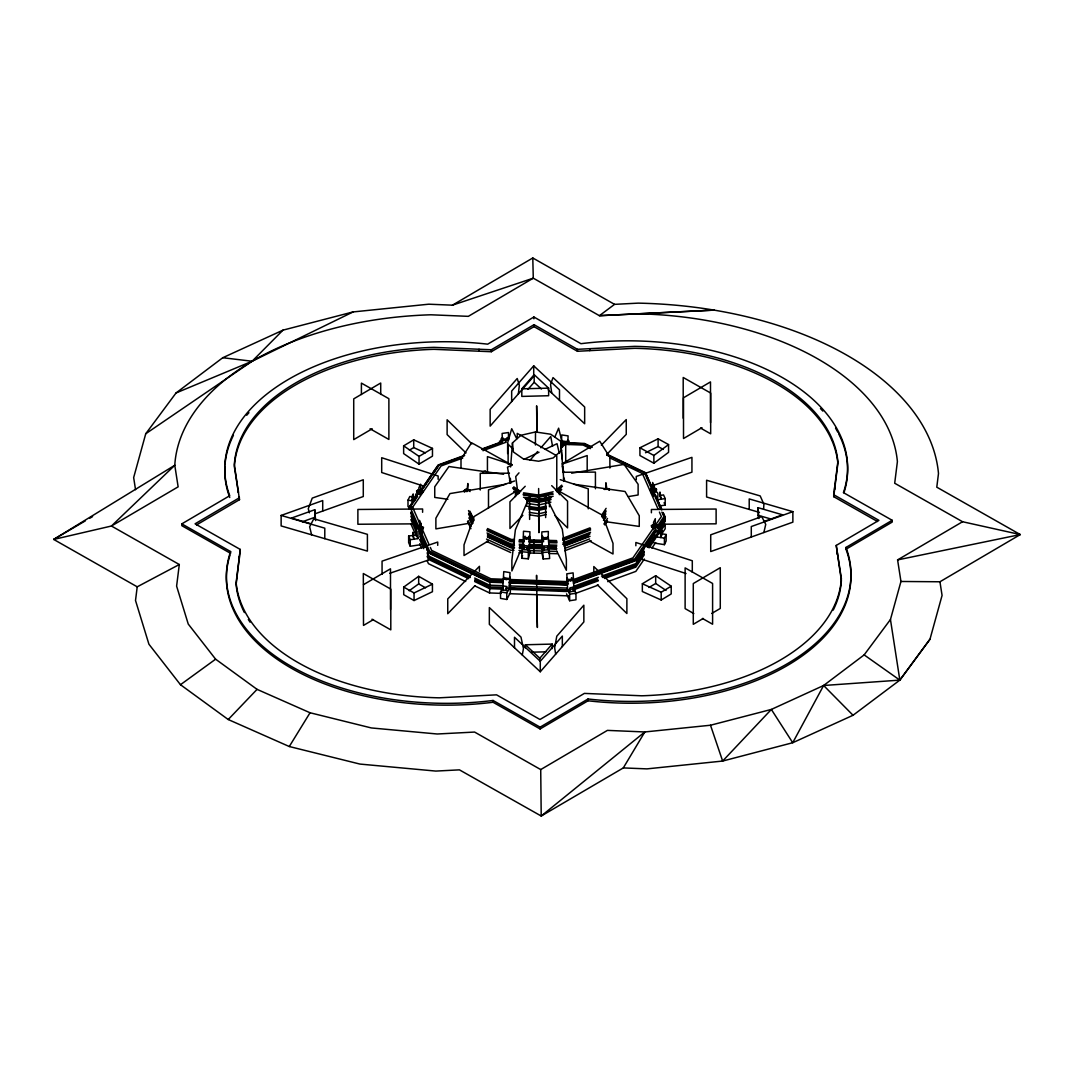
<?xml version="1.0" encoding="UTF-8"?>
<svg xmlns="http://www.w3.org/2000/svg" width="1074" height="1074" viewBox="0 0 1074 1074"><rect width="100%" height="100%" fill="white"/><g stroke="black" fill="none" stroke-linecap="round" stroke-linejoin="round"><path stroke-width="1.5" d="M535.416 444.998L535.51 431.963L550.707 434.232L560.695 441.226L563.904 481.394L563.501 478.064M543.135 558.963L541.846 537.859L548.344 537.43L549.633 558.534L543.135 558.963L541.726 551.915M533.953 540.021L533.885 553.11M569.636 600.728L569.636 594.204L567.636 589.76L566.79 573.825L573.127 572.872L573.959 588.807L575.973 593.251L575.973 599.775L569.636 600.728L566.535 593.855M546.277 512.07L538.759 513.775L538.705 495.087L553.15 491.798M510.593 466.962L512.459 442.931L520.903 435.292L535.51 431.963M507.572 438.917L507.72 437.467L508.727 439.843L502.377 440.743L502.122 433.44L508.485 432.54L508.485 438.487L502.122 439.387L501.37 438.38L501.209 442.099M518.339 393.903L519.333 385.284L517.225 378.491L490.147 409.382L490.147 426.123L533.724 376.316L533.724 365.831L559.5 389.835L559.5 400.32M137.217 586.82L53.7 539.43L111.441 526.018L179.304 564.521L137.217 586.82L135.512 600.487L148.924 644.212L180.472 684.715L228.225 719.526L289.282 746.524L359.924 764.07L435.829 771.078L459.444 769.857L541.215 816.025L623.296 767.923L644.83 731.958L710.505 725.232L771.347 709.431L823.624 685.494L864.154 654.898L890.453 619.51L900.952 581.477L897.596 559.903L962.559 521.736L1020.3 534.57L939.938 581.772L900.952 581.477M179.304 564.521L176.606 586.122L188.245 624.048L215.619 659.181L257.062 689.36L310.05 712.76L371.349 727.944L437.239 733.998L474.601 732.065L540.719 769.575L541.215 816.025L644.83 731.958L607.414 730.387L540.719 769.575M239.489 497.718L195.079 523.803L240.281 549.445L236.132 582.564A210.611 121.59 0 0 0 439.266 697.818L496.55 694.838L539.98 719.486L584.39 693.401L641.755 695.791A210.611 121.59 0 0 0 841.372 578.51L836.23 545.431L878.921 520.353L833.719 494.725L837.868 461.605A210.611 121.59 0 0 0 634.734 346.352L577.45 349.318L534.02 324.684L491.328 349.762L433.977 347.358A210.611 121.59 0 0 0 234.347 464.653L239.489 499.678L196.515 524.918M877.458 521.494L833.719 496.685L837.868 463.565A210.611 121.59 0 0 0 634.734 348.312L577.45 351.279L534.02 326.644L491.328 351.722L433.977 349.318A210.611 121.59 0 0 0 234.347 466.599L238.388 492.59L238.388 490.63M656.751 536.919L658.496 533.268L666.149 534.49L664.417 538.128L656.751 536.919L657.261 531.429L655.1 528.515L652.562 528.891L653.717 526.461M658.496 533.268L658.375 525.884L655.301 524.636L653.569 528.274L653.569 522.313L655.301 518.675L655.301 524.636M522.286 655.019L523.454 648.615L520.984 637.11L489.341 607.589L489.341 624.343L540.276 671.76L583.853 621.953L583.853 605.212L556.775 636.211L554.667 647.837L555.661 654.173M561.487 442.233L561.742 434.93L568.079 435.883L567.824 443.186L561.487 442.233L561.487 445.321M763.856 532.529L765.735 524.381L761.761 516.594L710.72 534.812L710.72 551.553L792.867 522.152L792.867 511.667L749.209 498.927L749.209 509.412M567.166 577.946L566.83 579.356L568.576 580.672M567.3 579.705L567.596 578.51M572.335 580.108L572.617 578.913L571.355 577.933L572.603 578.913M573.1 578.416L572.764 579.839L570.656 580.833M651.099 489.462L650.817 490.67L652.791 488.737L656.133 489.865L654.16 491.798L650.347 490.321L650.683 488.898L655.113 488.24L656.617 489.382L656.268 490.791L654.294 491.664L651.837 491.462M417.692 528.556L417.987 527.347L421.76 526.797L423.022 527.764L422.713 528.972L418.954 529.522L417.209 528.207L417.571 526.784L419.545 525.924L423.492 527.28L423.143 528.69L421.156 529.549L418.699 529.348M464.653 491.1L467.767 489.771L467.848 483.515L466.881 491.717M521.83 551.768L522.998 547.23L523.481 531.241L529.952 531.791L529.469 547.78L528.314 552.318L528.314 558.829L521.83 558.279L521.83 551.768L528.314 552.318M521.83 558.279L522.555 555.473M528.314 558.829L530.1 551.808M502.538 437.548L502.162 438.971L505.961 440.488L507.653 439.763L507.975 438.568L506.941 437.762M502.632 439.32L502.954 438.125M508.445 438.071L508.083 439.494L506.082 440.34L503.625 440.125M897.596 559.903L1020.3 534.57L936.783 487.18L938.488 473.527A311.366 179.761 0 0 0 638.171 303.137L614.556 304.358L599.399 315.689L714.076 310.118L599.399 315.689L533.281 278.179L452.423 305.177L428.781 304.197L353.091 311.93L282.986 330.148L222.761 357.723L176.055 392.963L145.742 433.748L133.659 477.581L135.539 489.704M623.296 767.923L646.951 768.877L722.641 761.05L792.733 742.725L853.038 715.271L899.837 680.124L929.977 639.231L942.073 595.412L939.938 581.772M763.587 509.116L763.896 504.216L760.191 495.933L706.598 480.253L706.598 496.993L759.466 512.405M416.913 492.12L417.544 490.429L419.075 489.905M464.049 491.717L464.693 489.972L466.264 489.328L468.868 490.321M483.971 578.174L490.012 581.074L489.543 592.942L501.088 593.372M554.734 437.306L558.628 428.177L562.118 442.206L562.118 446.784M520.42 550.895L511.882 570.965L511.882 560.279L515.372 529.831L529.616 496.363L529.616 519.413M503.357 580.631L490.012 580.135L489.543 581.235L502.739 582.175M655.422 527.858L656.523 525.548M660.591 537.524L662.322 533.885M654.039 543.001L664.417 544.652L666.149 541.001L666.149 534.49M407.999 506.686L407.999 500.162L409.771 496.524L416.148 497.557M411.825 500.793L413.597 497.155M417.625 492.872L418.753 490.576M415.155 498.054L415.772 494.067L418.847 493.785L418.847 487.838L420.605 484.199L420.605 490.147L418.847 493.785L419.84 494.725L421.021 492.295M542.545 536.06L541.873 537.443L545.458 539.081M542.947 536.664L542.357 537.819L545.404 539.215L547.633 538.383L548.304 537.013M547.23 538.624L547.821 537.456M500.524 591.868L502.807 587.478L503.773 571.569L510.029 572.657L509.076 588.579L506.78 592.969L506.78 599.48L500.524 598.393L500.524 591.868L506.78 592.969M506.78 599.48L510.338 592.687L510.338 578.805L504.068 577.718M658.268 531.617L665.168 521.051L665.168 518.084L663.128 513.479M929.977 639.231L899.837 680.124L823.624 685.494L792.733 742.725L771.347 709.431L722.641 761.05L710.505 725.232M289.282 746.524L310.05 712.76M601.682 515.171L606.112 508.338M601.682 516.594L605.226 511.13M602.339 516.097L605.911 510.58M602.326 517.198L605.911 511.68M603.199 518.098L605.884 513.963M603.413 518.46L605.186 515.735M603.454 520.34L605.226 517.614M604.34 519.548L606.112 516.822M603.897 524.045L607.508 518.46M604.796 524.971L607.508 520.783M548.223 537.604L548.344 531.469L541.846 531.899L541.726 541.121M411.678 504.418L408.832 508.539L410.12 508.136L408.832 507.559L417.356 495.195M421.142 489.704L438.165 464.975L464.693 455.295M408.832 508.015L416.403 497.02M422.082 488.777L430.593 476.413M432.486 473.674L438.165 465.431L463.874 456.02M413.571 501.679L416.403 497.557M422.082 489.314L430.593 476.95M432.486 474.198L438.165 465.955M417.611 496.322L410.12 507.197L408.832 507.559M421.357 490.885L439.159 465.042M418.82 526.904L410.12 507.197L412.617 507.29L441.078 465.968L462.787 458.048M653.798 527.576L632.922 557.876L572.469 579.96L568.361 580.497L570.777 580.698M655.69 524.824L661.383 516.554L659.423 512.097M654.509 530.247L634.841 558.802L573.06 581.356M657.328 526.166L663.88 516.648L661.866 512.097M641.406 550.224L643.272 547.498M655.704 530.838L635.835 559.688L573.435 582.47M657.597 528.086L665.168 517.104L663.128 512.513M655.704 531.281L635.835 560.131L573.435 582.913M657.597 528.542L665.168 517.547L663.88 516.648M644.346 548.304L635.835 560.668L573.435 583.451M646.239 545.552L655.704 531.818M658.537 527.696L665.168 518.084L663.88 517.587L665.168 517.547L663.128 512.956M644.346 551.271L635.835 563.635L601.507 576.174M647.192 547.163L655.704 534.798M657.597 532.046L665.168 521.051M644.212 552.009L634.841 565.609L602.407 577.463M647.958 546.572L655.449 535.698M644.212 552.828L634.841 566.428L603.95 577.705M647.958 547.391L655.449 536.503M658.268 532.422L663.88 523.454M644.346 554.734L635.835 567.099L604.635 578.497M649.072 547.874L655.704 538.262M658.537 534.14L665.168 524.515L663.88 524.273M644.346 559.03L635.835 571.395L607.75 581.652M651.918 548.035L655.704 542.545M661.383 534.302L665.168 528.811L665.168 524.515M490.012 581.074L489.543 581.678L428.459 552.412L419.666 532.516M533.724 365.831L511.667 391.043L511.667 401.528M521.803 388.815L534.181 374.678L548.639 388.144L548.639 395.729L521.803 396.413L521.803 388.815L548.639 388.144M527.992 389.338L534.181 382.263L534.181 374.678M518.997 472.842L515.708 476.601L517.561 490.415M529.952 460.316L537.618 451.536M540.907 447.777L550.761 436.5L552.56 446.314M539.819 661.262L539.819 658.228L552.197 644.091L525.361 644.762L525.361 647.797M540.276 671.76L540.276 661.275L562.333 636.077L562.333 646.548M228.225 719.526L257.062 689.36M601.359 445.186L626.249 419.585L626.249 434.379L607.011 454.168M474.909 585.773L447.751 613.71L447.751 598.916L479.434 566.32L479.434 571.247M561.017 448.408L565.716 443.616L565.716 461.968M525.213 486.267L509.962 501.813L509.962 528.502L522.863 515.332M145.742 433.748L252.108 361.24L282.986 330.148M525.092 536.208L524.018 537.242L524.528 538.423M528.354 538.745L529.925 537.336L529.321 535.939M653.301 496.094L653.301 493.02L655.852 491.865L657.382 492.402L658.013 494.107L657.503 499.746L665.195 498.591L665.195 505.102L659.248 506.002M561.648 450.274L553.217 457.927L538.611 461.243L523.414 458.974L513.426 451.979L512.459 442.931M555.916 490.388L561.715 485.139M556.507 491.677L562.467 486.267M557.285 491.57L560.789 488.388M558.238 492.738L561.715 489.583M604.863 489.569L605.884 488.697L609.025 489.167M655.784 527.831L657.557 526.529L657.248 525.105L655.288 524.233L651.314 525.535L651.609 526.958L653.569 527.831L656.026 527.656M653.865 463.216L653.865 455.47L668.565 444.582L658.093 438.81L639.929 447.777L639.929 455.524L653.865 463.216L668.565 452.342L668.565 444.582M418.135 489.919L416.605 491.046L416.9 492.469L421.075 493.355L422.847 492.053L422.552 490.63L420.605 489.757M572.872 579.02L566.79 579.785L566.535 583.061M180.472 684.715L215.619 659.181M403.717 587.089L418.672 576.322L432.433 584.135L432.433 591.72L414.054 600.541L403.717 594.674L403.717 587.089L414.054 592.955L432.433 584.135M409.154 590.767L418.672 583.907L418.672 576.322M642.346 583.759L655.677 575.718L671.21 586.203L671.21 593.949L661.195 600.004L642.346 591.519L642.346 583.759L661.195 592.244L671.21 586.203M649.005 587.491L655.677 583.464L655.677 575.718M562.709 463.525L599.748 441.226L609.884 457.363L609.884 468.049M488.321 540.907L464.022 555.527L464.022 544.84L474.158 516.5L515.466 491.637L515.466 496.577M403.636 445.844L413.718 439.83L432.473 448.395L432.473 456.141L419.048 464.143L403.636 453.59L403.636 445.844L419.048 456.396L419.048 464.143M409.409 450.154L413.718 447.589L425.264 452.852M419.048 456.396L432.473 448.395M85.383 520.823L53.7 539.43L174.78 465.27A270.218 156.012 0 0 1 430.902 314.789L468.318 316.347L533.281 278.179L532.785 257.975L452.423 305.177M89.706 518.286L92.579 516.594M181.801 523.87L230.588 551.553L230.588 553.352L181.801 525.669L181.801 523.87L229.742 495.705A220.076 127.068 0 0 1 487.677 344.163L533.899 317.005L580.94 343.693A220.076 127.068 0 0 1 843.412 492.617L892.199 520.299L892.199 522.085L845.976 549.244A220.076 127.068 0 0 1 588.042 700.785L540.101 728.951L493.06 702.262A220.076 127.068 0 0 1 230.051 554.963M372.195 428.781L353.722 439.628L353.722 398.87L380.72 383.015L380.72 394.427M363.495 584.659L390.493 568.804L390.493 609.562M373.43 619.577L363.495 625.417L363.321 573.516L390.802 589.102L390.802 629.861L371.993 619.188M701.98 427.667L683.507 438.528L683.507 397.769L710.505 381.901L710.505 422.659M703.228 618.463L693.28 624.316L693.28 583.558L720.278 567.69L720.278 608.448L711.753 613.455M540.101 728.951L540.101 727.152L588.042 698.986A220.076 127.068 0 0 0 845.976 547.445L892.199 520.299M502.296 441.776L501.343 443.307M645.514 452.772L658.093 446.556L663.329 449.442M176.055 392.963L252.108 361.24L353.091 311.93M512.016 465.055L507.505 467.19L510.123 481.877M524.018 459.363L539.027 452.248M545.028 449.388L557.044 443.696L559.326 453.349M482.427 472.036L485.461 470.868M562.736 538.275L590.056 527.844M562.736 539.698L590.593 528.891M562.991 540.531L590.579 529.992M562.991 542.813L590.566 532.274M562.722 544.29L590.015 533.859M564.011 544.478L588.794 535.013M564.253 545.605L588.539 536.329M564.253 546.183L590.056 536.329M564.803 548.411L589.572 538.947M564.803 550.747L591.13 540.692M481.85 449.026L502.135 441.629M481.85 449.482L502.484 441.924M444.408 463.686L458.45 458.558M494.335 445.455L502.135 442.609M482.938 450.691L506.19 442.193L505.572 440.796M576.161 581.168L603.95 571.019M608.582 569.327L628.666 561.997M573.435 586.431L598.393 577.315M573.06 588.176L597.775 579.154M573.06 588.982L597.775 579.96M573.435 589.894L598.393 580.779M574.993 593.613L598.393 585.062M603.789 489.059L608.3 488.616L609.616 489.838M311.608 534.812L309.621 526.757L313.809 518.769L367.402 534.342L367.402 551.096L281.133 525.924L281.133 515.439L322.71 500.565L322.71 511.049M315.581 520.581L314.763 509.734L291.43 518.084L311.339 523.884M314.857 513.855L363.281 496.524L363.281 479.783L312.239 498.108L308.265 508.74L309.393 512.822M302.318 521.776L314.763 517.319L314.763 509.734M763.909 521.508L782.57 514.822L758.069 507.68L758.298 518.366M792.867 511.667L751.29 526.542L751.29 537.027M389.795 573.274L428.445 560.024M651.743 485.931L691.938 472.157L691.938 457.363L636.278 476.44L636.278 479.729M562.548 463.941L587.183 455.564L587.183 470.573M514.661 480.977L488.495 489.878L488.495 508.217M552.291 493.449L538.759 496.524L523.105 494.188M553.325 494.053L538.718 497.369L523.374 495.087M553.15 496.255L538.705 499.531L523.521 497.262M551.486 496.859L538.544 499.799L524.904 497.759M525.347 498.443L538.517 500.403L551.163 497.531M550.667 498.148L538.463 500.927L525.75 499.034M550.17 498.484L538.41 501.169L526.166 499.329M551.096 499.558L538.356 502.457L526.757 500.726M550.908 502.202L538.329 505.062L528.515 503.599M545.981 506.149L538.436 507.854L525.884 505.988M545.981 507.371L538.436 509.076L529.026 507.68M528.838 508.955L538.477 510.392L546.196 508.633M546.277 514.513L538.759 516.232L529.361 514.822M505.626 484.267L449.952 493.597L435.883 518.205L435.883 528.878L468.331 523.441M571.65 473.191L624.048 464.398L638.117 484.28L638.117 494.966L628.384 496.591M567.636 589.76L573.959 588.807M568.629 591.989L574.966 591.036M569.636 594.204L575.973 593.251M408.644 536.074L416.336 534.933L417.947 538.598L410.255 539.725L408.644 536.074L408.644 542.585L410.255 546.25L420.672 544.706M526.247 538.906L528.65 538.557L524.434 538.208M502.619 440.77L499.437 441.213L500.39 443.441M564.092 442.757L566.548 442.555M657.087 526.878L656.818 525.669L653.073 525.079L651.784 526.032L652.039 527.24L653.704 527.978M418.847 493.355L421.317 493.181M543.216 538.692L547.337 538.423M556.278 547.431C555.177 547.633 544.666 545.995 548.196 548.774L548.196 549.807M542.222 547.888L548.72 547.458M542.679 550.17L549.176 549.74M543.135 552.452L549.633 552.009M505.961 579.436L508.432 579.289L504.458 578.604M531.67 652.187L545.887 651.837M412.644 523.87L357.884 524.246L357.884 509.465L422.606 508.995L422.606 512.285M664.672 524.193L716.116 523.83L716.116 509.036L651.394 509.492L651.394 512.781M562.951 472.265L595.426 472.104L595.426 488.777M509.479 473.191L480.253 473.325L480.253 490.012M514.473 539.524L511.224 539.443L487.489 528.542M519.333 539.658L524.206 539.779M529.079 539.9L543.686 540.262M548.559 540.383L556.668 540.598M514.245 540.705L510.969 540.625L486.992 529.616M519.158 540.826L524.085 540.96M528.999 541.081L542.115 541.417M548.666 541.578L556.869 541.779M514.473 540.96L511.224 540.88L487.489 529.979M519.333 541.081L524.206 541.202M529.079 541.323L543.686 541.699M548.559 541.82L556.668 542.021M514.245 541.806L510.969 541.726L486.992 530.717M519.158 541.927L524.085 542.048M528.999 542.182L542.115 542.504M548.666 542.679L556.869 542.88M514.245 544.075L510.969 543.994L487.005 532.986M519.172 544.196L524.085 544.33M528.999 544.451L542.115 544.787M548.666 544.948L556.856 545.149M514.486 545.538L511.237 545.458L487.515 534.57M519.346 545.673L524.219 545.793M529.079 545.914L543.686 546.277M548.546 546.398L556.654 546.612M519.695 546.518L522.877 546.599M529.24 546.76L541.954 547.069M514.473 547.445L511.224 547.364L487.489 536.463M519.333 547.565L524.206 547.686M529.079 547.807L543.686 548.183M548.559 548.304L556.668 548.505M514.473 548.022L511.224 547.928L487.489 537.04M519.333 548.143L524.206 548.264M529.079 548.384L543.686 548.747M548.559 548.881L556.668 549.082M514.016 550.291L510.7 550.21L486.495 539.081M518.984 550.412L522.3 550.492M528.918 550.667L542.169 551.002M548.787 551.163L557.07 551.378M518.984 552.734L522.3 552.828M528.918 552.989L542.169 553.325M548.787 553.486L557.07 553.701M567.958 442.824L584.457 443.428L591.908 446.999M567.3 443.092L584.457 443.884M572.912 443.978L576.214 444.099M561.34 444.247L583.061 445.052L590.472 448.61M504.31 579.289L490.939 578.792L431.654 550.398L430.338 547.418M509.318 579.477L567.81 581.652M510.043 580.873L568.428 583.048M510.043 581.813L516.715 582.068M531.724 582.618L545.068 583.115M561.756 583.746L568.428 583.988M502.739 581.719L489.543 581.235L428.459 551.969L419.666 532.06M509.344 581.974L567.099 584.122M509.344 582.417L567.099 584.565M502.739 582.699L489.543 582.215L428.459 552.949L427.103 549.888M509.344 582.954L567.099 585.102M502.739 585.679L489.543 585.182L474.641 578.054M509.344 585.921L567.099 588.069M503.357 587.438L490.012 586.941L474.896 579.705M510.043 587.693L568.428 589.868M503.357 588.257L490.012 587.76L474.896 580.51M510.043 588.498L568.428 590.673M502.739 589.143L489.543 588.646L474.641 581.517M509.344 589.384L567.099 591.532M509.344 593.68L568.75 595.882M522.998 547.23L529.469 547.78M522.42 549.499L528.891 550.049M222.761 357.723L252.108 361.24M607.656 489.234L605.884 488.697L605.884 482.75L606.971 489.449M503.612 474.265L448.959 466.519L434.742 486.75L434.742 497.423L447.871 499.289M573.704 484.199L625.041 491.489L639.258 515.748L639.258 526.421L606.448 521.776M523.521 492.818L538.705 495.087M529.361 512.379L538.759 513.775M561.742 440.89L568.079 441.83L568.884 440.823L569.045 444.555M407.999 500.162L414.376 501.196M505.948 588.028L509.076 588.579M501.665 589.68L507.935 590.767M758.069 515.265L771.857 519.279M281.133 515.439L324.791 528.18L324.791 538.665M424.029 486.227L381.7 472.52L381.7 457.725L438.138 476.01L438.138 479.299M642.131 559.312L686.031 573.529M560.252 479.675L588.243 488.818L588.243 508.821M512.311 464.747L487.435 456.625L487.435 473.298M469.969 489.798L465.431 489.408L464.156 490.643L464.76 492.026M467.767 489.771L470.09 491.57M526.314 539.041L524.112 538.168L523.508 536.785M655.153 524.931L656.805 525.669M487.475 535.174L511.748 546.317M486.495 541.417L510.7 552.533M606.81 454.141L645.541 472.694L652.307 488.012M583.988 443.71L591.908 447.455M606.662 454.584L645.541 473.151L652.307 488.455M584.457 444.408L588.928 446.556M606.81 455.121L611.281 457.256M632.13 467.257L638.09 470.103M609.737 457.833L642.346 473.459L658.107 509.116M490.012 580.135L429.546 551.163L420.833 531.455M432.567 553.553L438.608 556.453M450.704 562.239L453.738 563.689M461.296 567.314L471.875 572.375M470.17 575.906L428.459 555.929L427.103 552.868M470.358 577.53L429.546 557.97L428.204 554.949M468.855 577.624L429.546 558.789L427.533 554.238M468.68 578.658L428.459 559.393L427.103 556.319M465.7 581.517L428.459 563.675L427.103 560.615M474.641 585.8L489.543 592.942M639.929 447.777L653.865 455.47M510.338 464.237L471.567 442.77L461.001 459.175L461.001 468.318M589.801 541.162L612.999 553.996L612.999 543.323L602.433 515.225L559.353 491.382L559.353 494.671M532.785 257.975L614.556 304.358M962.559 521.736L894.696 483.233L897.394 461.632A270.218 156.012 0 0 0 636.761 313.756M700.557 428.07L710.679 433.815L710.679 393.057L683.198 377.471L683.198 418.229M370.087 428.781L388.882 439.454L388.882 398.696L361.401 383.109L361.401 394.52M693.791 613.549L685.118 608.622L685.118 567.878L712.599 583.464L712.599 624.222L702.477 618.476M418.672 583.907L425.546 587.814M230.588 551.553A220.076 127.068 0 0 0 493.06 700.463L540.101 727.152M420.552 526.945L419.545 526.327L416.457 527.549L416.336 534.933M655.677 583.464L666.028 590.458M513.775 486.831L520.635 491.637M512.741 487.784L519.024 492.187M513.224 488.818L519.386 493.127M513.775 491.274L517.883 494.161M864.154 654.898L899.837 680.124L890.453 619.51M608.018 489.274L609.133 490.308M548.116 389.714L584.659 423.747L584.659 406.992L553.016 377.592L550.546 384.492L551.714 393.071M534.181 382.263L541.403 389.003M525.361 644.762L539.819 658.228M540.276 661.275L514.5 637.271L514.5 647.756M420.605 490.147L421.612 491.087M471.916 443.898L447.12 419.8L447.12 434.581L466.009 452.946M597.372 584.806L626.88 613.496L626.88 598.701L593.828 566.562L593.828 571.502M551.687 485.663L567.555 501.209L567.555 527.884L555.083 515.668M512.66 448.677L508.123 444.233L508.123 464.237M823.624 685.494L853.038 715.271M523.629 537.376L529.952 537.752L530.1 541.014M502.014 441.011L501.343 439.279M516.782 438.81L511.707 428.741L507.626 442.864L507.626 453.55M556.748 551.163L566.374 570.294L566.374 559.621L562.293 529.254L545.646 496.175L545.646 517.574M469.902 511.184L474.198 520.125M469.902 512.62L472.761 518.567M468.506 510.58L473.553 521.105M469.231 513.184L472.842 520.702M468.533 513.963L472.855 522.984M469.942 517.225L472.802 523.172M469.19 517.614L472.05 523.575M469.19 518.192L472.05 524.139M468.183 520.621L470.936 526.354M467.499 521.508L470.936 528.677M665.195 498.591L663.544 494.926L659.704 495.517L661.342 499.168M664.094 502.672L665.195 505.102M654.496 488.871L655.543 491.194M653.301 493.02L651.649 489.355L652.656 488.442L655.731 488.751L656.362 490.456M655.019 494.134L661.785 509.438M655.019 494.577L661.785 509.895M646.897 476.735L650.951 485.931M655.69 496.644L661.101 508.888M644.454 472.681L651.824 489.355M653.167 492.389L660.537 509.063M412.617 507.29L421.142 526.609M422.458 529.589L429.023 544.451M418.296 527.227L419.316 529.549M410.872 512.15L417.638 527.468M410.872 512.607L417.638 527.911M410.872 513.13L417.638 528.448M419.666 533.04L425.747 546.827M412.134 518.567L416.148 527.656M420.833 538.275L424.861 547.364M410.872 516.111L416.282 528.368M419.666 536.02L424.405 546.733M412.134 519.373L416.148 528.475M420.833 539.081L424.19 546.666M410.872 519.574L416.282 531.831M419.666 539.484L423.72 548.666M410.872 523.87L416.282 536.114M419.666 543.766L421.693 548.358M412.483 535.496L414.108 539.161M528.918 536.53L529.442 537.712M567.703 439.991L568.052 441.414L564.226 442.891L562.118 441.884L561.783 440.474M567.314 440.77L567.569 441.763M562.252 440.958L562.548 442.166M562.387 466.223L563.917 472.654M422.364 492.402L422.122 491.194L418.377 490.59L417.074 491.543L417.33 492.751M509.761 576.765L510.002 578.188L506.109 579.584L504.042 578.524L503.8 577.1M504.27 577.611L504.485 578.819M417.947 538.598L418.068 531.214L421.156 529.992L422.163 530.61L422.163 533.697M239.046 496.832L239.489 499.678M564.239 478.239L564.548 481.165M510.325 478.279L510.848 483.246M509.6 480.172L509.908 483.099M758.069 507.68L758.888 518.527M560.695 441.226L561.944 458.759M562.293 463.538L562.857 471.499M537.188 431.829L536.638 405.838L536.879 432.003M536.678 594.956L537.362 627.458L536.57 575.288L536.57 578.577M538.638 488.522L538.893 532.65L538.638 515.198M845.976 547.445L845.976 549.244M837.331 552.533L837.331 554.479M836.23 545.431L841.372 580.47A210.611 121.59 0 0 1 833.196 610.113M834.619 487.623L834.619 489.583M833.719 494.725L833.719 496.685M692.3 572.281L692.3 560.776L635.862 542.477L635.862 545.767M664.417 538.128L664.417 544.652M662.054 534.436L662.054 530.395L660.98 532.677L660.98 536.705M661.195 592.244L661.195 600.004M660.98 498.349L659.946 492.026L659.946 496.067M658.093 438.81L658.093 446.556M651.649 490.899L651.649 493.986M589.733 348.688L589.733 350.648M588.042 698.986L588.042 700.785M577.45 349.318L577.45 351.279M574.013 591.17L573.06 589.935L574.013 587.142L570.052 587.733L570.052 591.774M556.775 490.227L556.775 455.806L517.225 433.359L517.225 438.273M552.197 644.091L552.197 648.642M549.418 496.779L549.418 506.78M548.196 547.31L548.196 545.767L544.129 546.035L544.129 550.076M541.726 545.753L541.726 548.827M538.584 500.35L538.584 510.351M534.02 324.684L534.02 326.644M533.899 317.005L533.899 318.803M530.1 545.646L530.1 548.72M527.911 549.955L526.945 548.492L527.911 545.928L523.87 545.579L523.87 549.62M527.549 498.873L527.549 503.881M506.982 590.606L506.055 589.049L506.982 586.565L503.062 585.894L503.062 589.921M493.06 700.463L493.06 702.262M491.328 349.762L491.328 351.722M479.031 349.238L479.031 351.198M437.722 545.35L437.722 542.061L382.062 561.138L382.062 574.281M413.866 538.611L412.846 532.288L412.846 536.315M414.054 592.955L414.054 600.541M413.718 439.83L413.718 447.589M413.208 497.96L413.208 493.933L412.094 496.201L412.094 500.242M410.255 539.725L410.255 546.25M240.281 549.445L236.132 584.511A210.611 121.59 0 0 0 244.416 612.569M239.381 556.547L239.381 558.507M229.742 497.504A220.076 127.068 0 0 1 224.882 466.25M224.99 464.693A220.076 127.068 0 0 1 233.434 435.279M246.725 415.262A220.076 127.068 0 0 1 248.94 412.698M820.482 408.55A220.076 127.068 0 0 1 822.818 411.073M835.559 428.177A220.076 127.068 0 0 1 837.841 432.231M838.619 433.721A220.076 127.068 0 0 1 843.949 492.791M250.067 622.168A210.611 121.59 0 0 1 248.336 619.483M174.78 465.27L111.441 526.018L178.136 486.844L174.78 465.27M654.308 486.133L652.656 482.481L652.656 488.442L654.308 492.093L654.308 486.133M421.156 524.031L419.545 520.366L419.545 526.327L421.156 529.992L421.156 524.031"/></g></svg>
